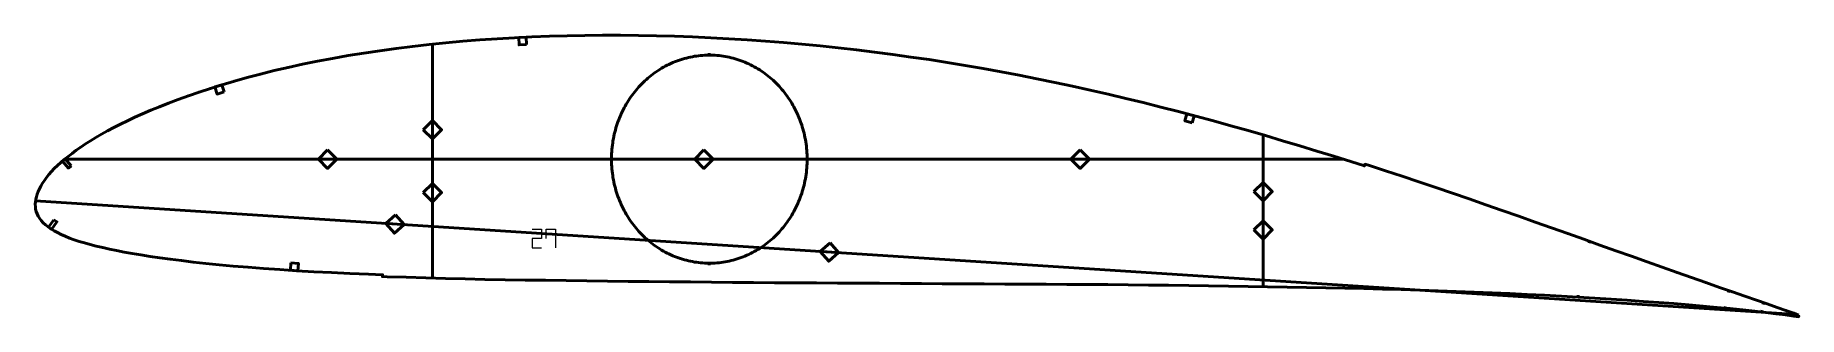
# Model space of a CAD drawing. Header units: metres. Extents: x 9 to 965, y 115 to 267.
import ezdxf

# ---------------------------------------------------------------- set-up
doc = ezdxf.new("R2010")
doc.units = ezdxf.units.M
doc.layers.add('Layer', color=1, linetype='Continuous', lineweight=50)
doc.layers.add('NumLabel', color=1, linetype='Continuous', lineweight=15)

msp = doc.modelspace()

# ---------------------------------------------------------------- linework, layer by layer
at = {"layer": 'Layer', "color": 7}
for p, q in [((224.34, 135.62), (224.34, 262.24)), ((224.34, 209.97), (224.34, 221.97)), ((674.34, 130.97), (674.34, 213.12)), ((25.14, 200), (717.71, 200)), ((161.56, 200), (173.56, 200)), ((365.43, 200), (377.43, 200)), ((569.3, 200), (581.3, 200)), ((224.34, 175.88), (224.34, 187.88)), ((674.34, 176.42), (674.34, 188.42)), ((9.33, 177.47), (963.63, 115.89)), ((198.1, 165.29), (210.07, 164.52)), ((674.34, 155.67), (674.34, 167.67)), ((433.43, 150.11), (445.41, 149.33))]:
    msp.add_line(p, q, dxfattribs=at)
at = {"layer": 'Layer'}
for p, q in [((374.34, 256.34), (374.34, 257.34)), ((321.33, 200), (320.33, 200)), ((427.35, 200), (428.35, 200)), ((851.34, 155.48), (851.01, 154.54)), ((374.34, 143.66), (374.34, 142.66)), ((845.06, 126.35), (844.98, 125.36)), ((926.75, 128.77), (926.43, 127.82)), ((924.84, 120.32), (924.75, 119.33)), ((944.71, 118.17), (944.65, 117.17)), ((945.66, 122.26), (945.34, 121.32))]:
    msp.add_line(p, q, dxfattribs=at)
for points in [[(964.41, 115.61), (961.84, 116.54), (957.58, 118.07), (952.81, 119.77), (947.52, 121.62), (941.71, 123.62), (935.4, 125.78), (928.66, 128.1), (921.57, 130.57), (914.16, 133.16), (906.51, 135.85), (898.64, 138.63), (890.58, 141.49), (882.36, 144.42), (873.99, 147.4), (865.49, 150.43), (856.89, 153.5), (848.21, 156.6), (839.45, 159.71), (830.65, 162.84), (821.79, 165.97), (812.9, 169.1), (803.96, 172.23), (794.99, 175.36), (785.99, 178.47), (776.96, 181.56), (767.9, 184.64), (758.83, 187.69), (749.72, 190.72), (740.6, 193.72), (731.44, 196.68), (729.54, 197.29), (729.23, 196.34), (721.96, 198.66), (712.76, 201.56), (703.53, 204.41), (694.26, 207.23), (684.96, 210.01), (675.63, 212.75), (666.26, 215.44), (656.87, 218.1), (647.44, 220.7), (637.99, 223.26), (628.51, 225.76), (619.01, 228.21), (609.48, 230.6), (599.93, 232.93), (590.35, 235.19), (580.76, 237.39), (571.13, 239.51), (561.48, 241.57), (551.82, 243.56), (542.13, 245.47), (532.42, 247.31), (522.69, 249.07), (512.95, 250.76), (503.19, 252.36), (493.4, 253.88), (483.6, 255.31), (473.77, 256.66), (463.92, 257.94), (454.06, 259.14), (444.19, 260.26), (434.32, 261.29), (424.45, 262.24), (414.58, 263.11), (404.7, 263.89), (394.83, 264.59), (384.98, 265.2), (375.13, 265.73), (365.31, 266.17), (355.5, 266.53), (345.72, 266.79), (335.96, 266.97), (326.23, 267.06), (316.54, 267.06), (306.88, 266.98), (297.28, 266.79), (287.71, 266.52), (278.19, 266.16), (268.73, 265.71), (259.33, 265.16), (250.01, 264.53), (240.77, 263.81), (231.6, 262.98), (222.52, 262.05), (213.52, 261.03), (204.62, 259.93), (195.84, 258.73), (187.18, 257.44), (178.67, 256.06), (170.29, 254.58), (162.07, 253.02), (154.02, 251.38), (146.16, 249.69), (138.53, 247.92), (131.13, 246.09), (123.97, 244.19), (117.05, 242.25), (110.39, 240.29), (104.02, 238.32), (97.95, 236.34), (92.17, 234.35), (86.67, 232.36), (81.44, 230.38), (76.47, 228.42), (71.76, 226.48), (67.3, 224.57), (63.08, 222.69), (59.09, 220.82), (55.31, 218.98), (51.73, 217.15), (48.33, 215.33), (45.1, 213.54), (42.05, 211.77), (39.16, 210.01), (36.43, 208.26), (33.84, 206.53), (31.4, 204.81), (29.09, 203.11), (26.91, 201.43), (24.86, 199.77), (22.94, 198.13), (21.15, 196.51), (19.5, 194.9), (17.98, 193.29), (16.59, 191.7), (15.32, 190.11), (14.17, 188.54), (13.12, 186.98), (12.2, 185.46), (11.4, 183.98), (10.73, 182.53), (10.19, 181.11), (9.77, 179.69), (9.46, 178.31), (9.26, 176.93), (9.17, 175.59), (9.21, 174.26), (9.37, 172.96), (9.67, 171.69), (10.12, 170.45), (10.73, 169.22), (11.5, 168), (12.42, 166.79), (13.49, 165.61), (14.71, 164.47), (16.09, 163.36), (17.63, 162.28), (19.34, 161.23), (21.21, 160.21), (23.24, 159.22), (25.44, 158.26), (27.8, 157.32), (30.33, 156.41), (33.04, 155.51), (35.92, 154.64), (38.98, 153.78), (42.24, 152.94), (45.69, 152.12), (49.36, 151.3), (53.24, 150.49), (57.37, 149.69), (61.76, 148.91), (66.43, 148.12), (71.4, 147.35), (76.69, 146.57), (82.32, 145.81), (88.34, 145.05), (94.74, 144.3), (101.55, 143.56), (108.78, 142.83), (116.42, 142.13), (124.46, 141.45), (132.88, 140.8), (141.66, 140.19), (150.75, 139.61), (160.12, 139.08), (169.75, 138.59), (179.59, 138.14), (189.62, 137.73), (197.32, 137.45), (197.29, 136.45), (199.8, 136.36), (210.19, 136.03), (220.72, 135.72), (231.35, 135.42), (242.05, 135.16), (252.81, 134.93), (263.67, 134.74), (274.64, 134.57), (285.69, 134.41), (296.81, 134.24), (307.96, 134.08), (319.11, 133.93), (330.3, 133.81), (341.54, 133.7), (352.84, 133.61), (364.18, 133.51), (375.55, 133.41), (386.94, 133.31), (398.33, 133.22), (409.72, 133.13), (421.09, 133.05), (432.45, 132.99), (443.82, 132.93), (455.19, 132.87), (466.55, 132.8), (477.91, 132.71), (489.25, 132.64), (500.59, 132.57), (511.91, 132.5), (523.2, 132.43), (534.45, 132.37), (545.67, 132.32), (556.86, 132.28), (568.01, 132.23), (579.13, 132.15), (590.23, 132.07), (601.29, 131.97), (612.29, 131.87), (623.21, 131.74), (634.07, 131.57), (644.86, 131.4), (655.57, 131.23), (666.22, 131.08), (676.82, 130.94), (687.36, 130.78), (697.85, 130.58), (708.29, 130.37), (718.67, 130.15), (728.93, 129.93), (739.09, 129.67), (749.18, 129.37), (759.22, 129.04), (769.19, 128.71), (779.06, 128.38), (788.79, 128.03), (798.41, 127.63), (807.96, 127.2), (817.45, 126.75), (826.83, 126.3), (836.04, 125.84), (845.1, 125.35), (854.03, 124.81), (862.9, 124.22), (871.67, 123.62), (880.3, 123.03), (888.72, 122.41), (896.94, 121.78), (904.96, 121.12), (912.75, 120.44), (920.26, 119.76), (927.45, 119.07), (934.29, 118.35), (940.75, 117.62), (946.79, 116.92), (952.34, 116.26), (957.36, 115.64), (961.85, 115.06), (964.56, 114.71)], [(427.35, 200), (427.34, 201.18), (427.31, 202.37), (427.25, 203.55), (427.17, 204.73), (427.06, 205.91), (426.93, 207.08), (426.78, 208.26), (426.61, 209.43), (426.41, 210.59), (426.19, 211.75), (425.94, 212.91), (425.68, 214.06), (425.39, 215.2), (425.08, 216.34), (424.74, 217.47), (424.39, 218.59), (424.01, 219.7), (423.61, 220.81), (423.19, 221.9), (422.74, 222.99), (422.28, 224.06), (421.79, 225.13), (421.28, 226.18), (420.75, 227.22), (420.21, 228.25), (419.64, 229.27), (419.05, 230.28), (418.44, 231.27), (417.81, 232.25), (417.16, 233.21), (416.5, 234.16), (415.81, 235.09), (415.11, 236.01), (414.39, 236.91), (413.65, 237.8), (412.9, 238.67), (412.12, 239.52), (411.33, 240.36), (410.53, 241.17), (409.7, 241.97), (408.87, 242.75), (408.01, 243.51), (407.15, 244.26), (406.26, 244.98), (405.37, 245.68), (404.46, 246.36), (403.53, 247.03), (402.6, 247.67), (401.65, 248.29), (400.69, 248.89), (399.72, 249.47), (398.73, 250.02), (397.74, 250.55), (396.73, 251.07), (395.72, 251.55), (394.69, 252.02), (393.66, 252.46), (392.62, 252.88), (391.57, 253.28), (390.51, 253.65), (389.45, 254), (388.38, 254.33), (387.3, 254.63), (386.22, 254.91), (385.13, 255.16), (384.04, 255.39), (382.94, 255.59), (381.84, 255.77), (380.73, 255.93), (379.63, 256.06), (378.52, 256.16), (377.4, 256.24), (376.29, 256.3), (375.18, 256.33), (374.06, 256.34), (372.95, 256.32), (371.84, 256.27), (370.72, 256.21), (369.61, 256.11), (368.51, 255.99), (367.4, 255.85), (366.3, 255.68), (365.2, 255.49), (364.1, 255.28), (363.01, 255.04), (361.93, 254.77), (360.85, 254.48), (359.77, 254.17), (358.7, 253.83), (357.64, 253.47), (356.59, 253.08), (355.54, 252.68), (354.51, 252.25), (353.48, 251.79), (352.46, 251.31), (351.45, 250.81), (350.45, 250.29), (349.46, 249.75), (348.48, 249.18), (347.52, 248.59), (346.56, 247.98), (345.62, 247.35), (344.69, 246.7), (343.77, 246.03), (342.87, 245.33), (341.98, 244.62), (341.1, 243.89), (340.24, 243.14), (339.4, 242.36), (338.57, 241.58), (337.75, 240.77), (336.96, 239.94), (336.17, 239.1), (335.41, 238.24), (334.66, 237.36), (333.93, 236.46), (333.22, 235.55), (332.53, 234.63), (331.85, 233.69), (331.19, 232.73), (330.56, 231.76), (329.94, 230.77), (329.34, 229.78), (328.76, 228.76), (328.2, 227.74), (327.66, 226.7), (327.15, 225.66), (326.65, 224.6), (326.17, 223.53), (325.72, 222.44), (325.29, 221.35), (324.87, 220.25), (324.49, 219.14), (324.12, 218.03), (323.77, 216.9), (323.45, 215.77), (323.15, 214.63), (322.87, 213.48), (322.62, 212.33), (322.38, 211.17), (322.17, 210.01), (321.99, 208.84), (321.82, 207.67), (321.68, 206.5), (321.57, 205.32), (321.47, 204.14), (321.4, 202.96), (321.36, 201.78), (321.33, 200.59), (321.33, 199.41), (321.36, 198.22), (321.4, 197.04), (321.47, 195.86), (321.57, 194.68), (321.68, 193.5), (321.82, 192.33), (321.99, 191.16), (322.17, 189.99), (322.38, 188.83), (322.62, 187.67), (322.87, 186.52), (323.15, 185.37), (323.45, 184.23), (323.77, 183.1), (324.12, 181.97), (324.49, 180.86), (324.87, 179.75), (325.29, 178.65), (325.72, 177.56), (326.17, 176.47), (326.65, 175.4), (327.15, 174.34), (327.66, 173.3), (328.2, 172.26), (328.76, 171.24), (329.34, 170.22), (329.94, 169.23), (330.56, 168.24), (331.19, 167.27), (331.85, 166.31), (332.53, 165.37), (333.22, 164.45), (333.93, 163.54), (334.66, 162.64), (335.41, 161.76), (336.17, 160.9), (336.96, 160.06), (337.75, 159.23), (338.57, 158.42), (339.4, 157.64), (340.24, 156.86), (341.1, 156.11), (341.98, 155.38), (342.87, 154.67), (343.77, 153.97), (344.69, 153.3), (345.62, 152.65), (346.56, 152.02), (347.52, 151.41), (348.48, 150.82), (349.46, 150.25), (350.45, 149.71), (351.45, 149.19), (352.46, 148.69), (353.48, 148.21), (354.51, 147.75), (355.54, 147.32), (356.59, 146.92), (357.64, 146.53), (358.7, 146.17), (359.77, 145.83), (360.85, 145.52), (361.93, 145.23), (363.01, 144.96), (364.1, 144.72), (365.2, 144.51), (366.3, 144.32), (367.4, 144.15), (368.51, 144.01), (369.61, 143.89), (370.72, 143.79), (371.84, 143.73), (372.95, 143.68), (374.06, 143.66), (375.18, 143.67), (376.29, 143.7), (377.4, 143.76), (378.52, 143.84), (379.63, 143.94), (380.73, 144.07), (381.84, 144.23), (382.94, 144.41), (384.04, 144.61), (385.13, 144.84), (386.22, 145.09), (387.3, 145.37), (388.38, 145.67), (389.45, 146), (390.51, 146.35), (391.57, 146.72), (392.62, 147.12), (393.66, 147.54), (394.69, 147.98), (395.72, 148.45), (396.73, 148.93), (397.74, 149.45), (398.73, 149.98), (399.72, 150.53), (400.69, 151.11), (401.65, 151.71), (402.6, 152.33), (403.53, 152.97), (404.46, 153.64), (405.37, 154.32), (406.26, 155.02), (407.15, 155.74), (408.01, 156.49), (408.87, 157.25), (409.7, 158.03), (410.53, 158.83), (411.33, 159.64), (412.12, 160.48), (412.9, 161.33), (413.65, 162.2), (414.39, 163.09), (415.11, 163.99), (415.81, 164.91), (416.5, 165.84), (417.16, 166.79), (417.81, 167.75), (418.44, 168.73), (419.05, 169.72), (419.64, 170.73), (420.21, 171.75), (420.75, 172.78), (421.28, 173.82), (421.79, 174.87), (422.28, 175.94), (422.74, 177.01), (423.19, 178.1), (423.61, 179.19), (424.01, 180.3), (424.39, 181.41), (424.74, 182.53), (425.08, 183.66), (425.39, 184.8), (425.68, 185.94), (425.94, 187.09), (426.19, 188.25), (426.41, 189.41), (426.61, 190.57), (426.78, 191.74), (426.93, 192.92), (427.06, 194.09), (427.17, 195.27), (427.25, 196.45), (427.31, 197.63), (427.34, 198.82), (427.35, 200)]]:
    msp.add_lwpolyline(points, close=True, dxfattribs=at)
for points in [[(275.27, 262.01), (271.27, 261.82), (271.08, 265.82), (275.07, 266.01), (275.27, 262.01)], [(111.51, 236.44), (107.69, 235.26), (106.51, 239.08), (110.33, 240.27), (111.51, 236.44)], [(219.34, 215.97), (224.34, 220.97), (229.34, 215.97), (224.34, 210.97), (219.34, 215.97)], [(635.93, 219.66), (632.06, 220.69), (633.08, 224.55), (636.95, 223.53), (635.93, 219.66)], [(167.56, 205), (172.56, 200), (167.56, 195), (162.56, 200), (167.56, 205)], [(371.43, 205), (376.43, 200), (371.43, 195), (366.43, 200), (371.43, 205)], [(575.3, 205), (580.3, 200), (575.3, 195), (570.3, 200), (575.3, 205)], [(28.68, 196.46), (27.16, 195.16), (23.92, 198.97), (25.44, 200.26), (28.68, 196.46)], [(219.34, 181.88), (224.34, 186.88), (229.34, 181.88), (224.34, 176.88), (219.34, 181.88)], [(669.34, 182.42), (674.34, 187.42), (679.34, 182.42), (674.34, 177.42), (669.34, 182.42)], [(19.26, 167.24), (20.9, 166.1), (18.03, 162), (16.39, 163.14), (19.26, 167.24)], [(204.41, 169.89), (209.08, 164.58), (203.76, 159.92), (199.1, 165.23), (204.41, 169.89)], [(669.34, 161.67), (674.34, 166.67), (679.34, 161.67), (674.34, 156.67), (669.34, 161.67)], [(439.74, 154.71), (444.41, 149.4), (439.1, 144.73), (434.43, 150.04), (439.74, 154.71)], [(147.72, 143.81), (151.72, 143.56), (151.46, 139.57), (147.47, 139.82), (147.72, 143.81)]]:
    msp.add_lwpolyline(points, dxfattribs=at)
at = {"layer": 'NumLabel', "color": 1}
for points in [[(278.46, 162.06), (283.46, 162.06), (283.46, 157.06), (278.46, 157.06), (278.46, 152.06), (283.46, 152.06)], [(285.96, 157.06), (285.96, 162.06), (290.96, 162.06), (290.96, 152.06)]]:
    msp.add_lwpolyline(points, dxfattribs=at)

doc.saveas('drawing.dxf')
